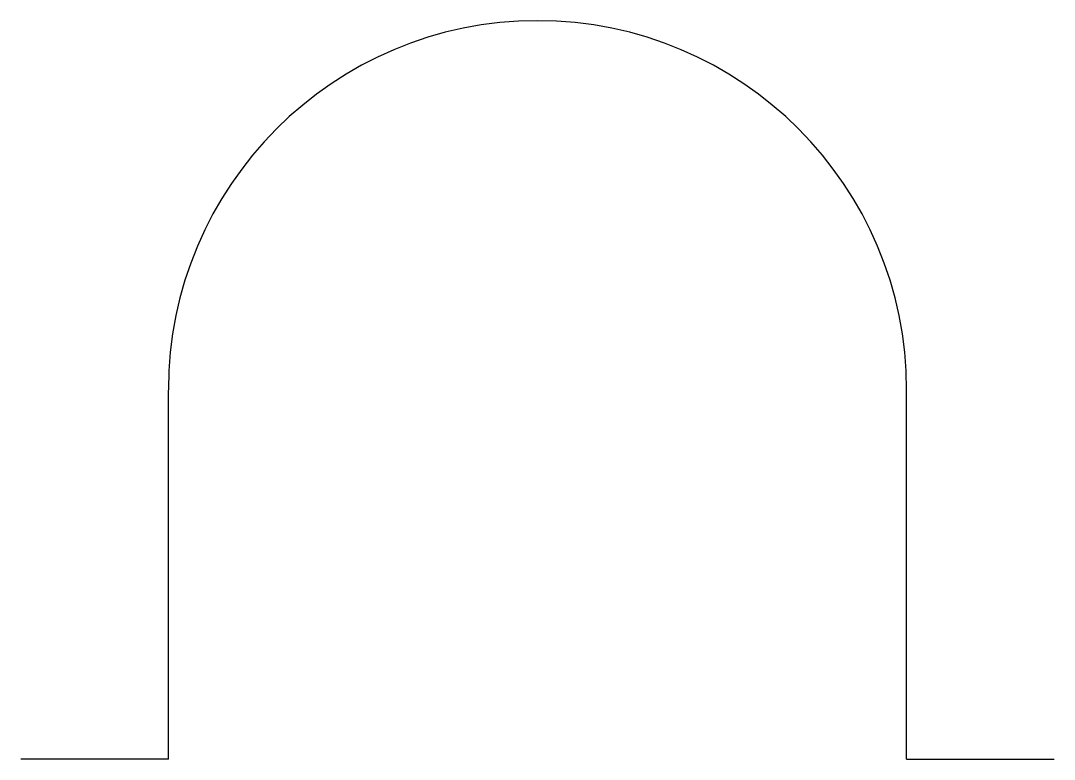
# Model space of a CAD drawing. Extents: x -1.4 to 1.4, y 0 to 2.
import ezdxf

# ---------------------------------------------------------------- set-up
doc = ezdxf.new("R2010")
doc.units = 0
doc.layers.get('0').update_dxf_attribs({"linetype": 'CONTINUOUS'})

msp = doc.modelspace()

# ---------------------------------------------------------------- linework, layer by layer
at = {"color": 0}
for p, q in [((-1, 0), (-1, 1)), ((1, 0), (1, 1)), ((-1, 0), (-1.4, 0)), ((1, 0), (1.4, 0))]:
    msp.add_line(p, q, dxfattribs=at)
msp.add_arc((0, 1), 1, 0, 180, dxfattribs=at)

doc.saveas('drawing.dxf')
